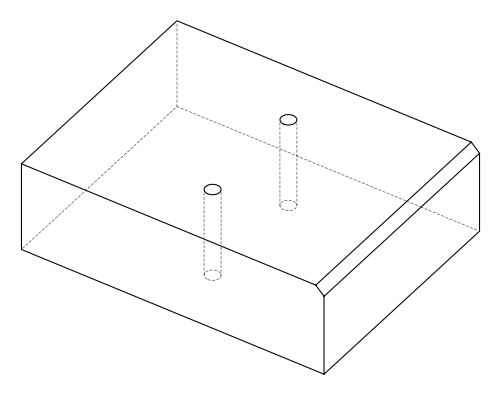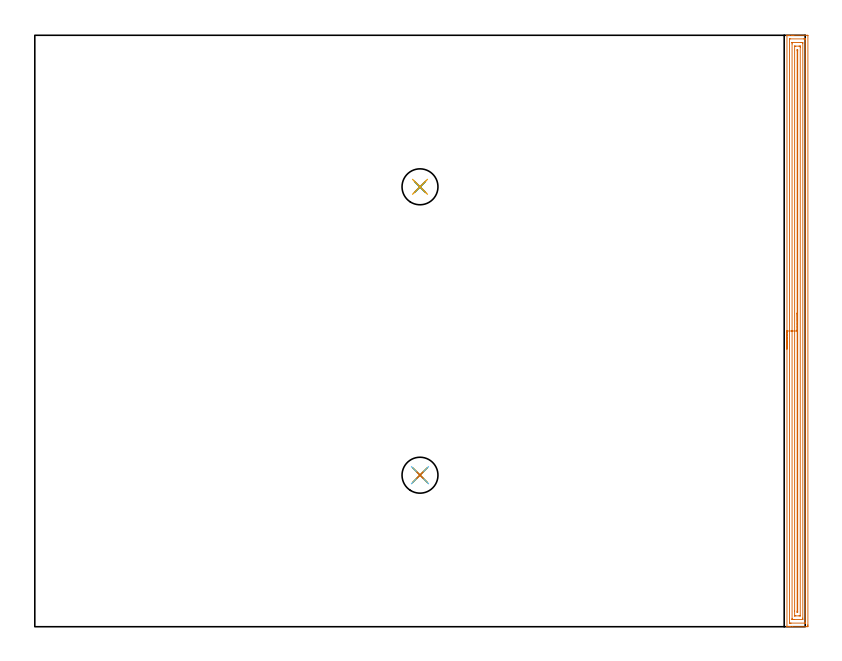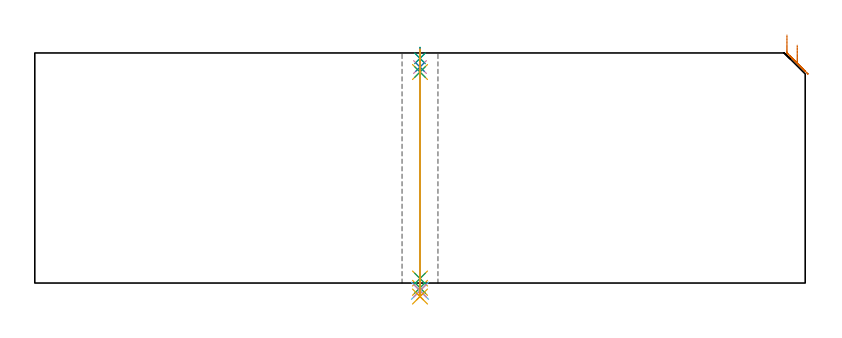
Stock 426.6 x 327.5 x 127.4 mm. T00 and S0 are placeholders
(PLAN: 11 operations, 9 tool changes, 16.8 min)
(1 AREA_MILL | FG_CHAMFER_SURFACE | UGT0205_001 | 13.27 min | 22035 mm3)
(2 SPOT_DRILL | STEP1HOLE | NXT0321_9005460120000 | 0.05 min | 182 mm3)
(3 SPOT_DRILL_1 | STEP1HOLE_1 | NXT0321_9005460120000 | 0.05 min | 182 mm3)
(4 DRILL_BLIND_HOLE_INTO_CENTER | STEP1HOLE | NXT0301_023 | 0.04 min | 101 mm3)
(5 GUN_DRILL_THROUGH_HOLE | STEP1HOLE | UGT0307_001 | 0.57 min | 2323 mm3)
(6 SPADE_DRILL_TO_ENLARGE_THROUGH_HOLE | STEP1HOLE | UGT0306_003 | 0.54 min | 12977 mm3)
(7 DRILL_TO_ENLARGE_THROUGH_HOLE | STEP1HOLE | UGT0301_265 | 0.55 min | 23983 mm3)
(8 DRILL_BLIND_HOLE_INTO_CENTER_1 | STEP1HOLE_1 | NXT0301_023 | 0.04 min | 98 mm3)
(9 GUN_DRILL_THROUGH_HOLE_1 | STEP1HOLE_1 | UGT0307_001 | 0.57 min | 2322 mm3)
(10 SPADE_DRILL_TO_ENLARGE_THROUGH_HOLE_1 | STEP1HOLE_1 | UGT0306_003 | 0.54 min | 12976 mm3)
(11 DRILL_TO_ENLARGE_THROUGH_HOLE_1 | STEP1HOLE_1 | UGT0301_265 | 0.55 min | 23983 mm3)
(TOOL UGT0205_001 | Chamfer Mill 20 x 3 x 45 deg. | D20 FL50 Z2)
(TOOL NXT0321_9005460120000 | NC Spot Drill, 142deg, 12mm, Carbide, Uncoated | D12 PA142 FL30 Z2)
(TOOL NXT0301_023 | Carbide Drill 5.2mm [860.1-0520-016A1-MM 2214] | D5.2 PA140 FL28 Z2)
(TOOL UGT0307_001 | Gun Drill 5 mm | D5 PA130 FL24 Z1)
(TOOL UGT0306_003 | Spade Drill 12.5mm | D12.5 PA132 FL10 Z2)
(TOOL UGT0301_265 | Twist Drill 19.9 mm | D19.9 PA118 FL140 Z2)
(OP 1 AREA_MILL)
G17 G21 G94 G90
T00 M6
G54
G17 G0 G90 X416.5 Y153.75 S1061 M3
G43 Z137.4 H0
G94 G1 Y153.788 Z136.528 F250.
Y153.902 Z135.663
Y154.091 Z134.812
Y154.353 Z133.98
Y154.687 Z133.174
Y155.09 Z132.4
Y155.559 Z131.664
Y156.09 Z130.972
Y156.679 Z130.329
Y157.322 Z129.74
Y158.014 Z129.208
Y158.75 Z128.74
Y159.524 Z128.337
Y160.33 Z128.003
Y161.162 Z127.741
Y162.014 Z127.552
Y162.878 Z127.438
Y163.75 Z127.4
Y327.322
X416.503 Y327.492 Z127.388
X416.52 Y327.5 Z127.37
X416.893 Z127.007
X417.174 Z126.726
X417.878 Z126.017
X419.114 Z124.783
X419.647 Z124.248
X420.265 Z123.631
X427.607 Z116.291
X427.875 Y327.498 Z116.022
X428.092 Y327.49 Z115.806
X428.099 Y327.271 Z115.799
X428.1 Y1.02 Z115.8
X428.099 Y0.625 Z115.801
X428.095 Y0.132 Z115.803
X428.092 Y0.009 Z115.806
X427.607 Y0. Z116.291
X419.647 Z124.248
X418.23 Z125.666
X417.878 Z126.017
X417.174 Z126.726
X416.893 Z127.007
X416.52 Z127.37
X416.503 Y0.008 Z127.388
X416.5 Y0.178 Z127.4
Y163.75
X417.914 Z125.986
Y325.302
X417.915 Y325.409 Z125.985
X417.918 Y325.462 Z125.982
X417.92 Y325.481 Z125.98
X417.947 Y325.49 Z125.953
X418.355 Y325.499 Z125.545
X425.838 Y325.5 Z118.062
X426.315 Y325.499 Z117.585
X426.562 Y325.494 Z117.338
X426.679 Y325.488 Z117.221
X426.685 Y325.125 Z117.215
X426.686 Y325.088 Z117.214
Y2.198
X426.685 Y2.091 Z117.215
X426.682 Y2.038 Z117.218
X426.68 Y2.019 Z117.22
X426.653 Y2.01 Z117.247
X426.245 Y2.001 Z117.655
X418.762 Y2. Z125.138
X418.285 Y2.001 Z125.615
X418.038 Y2.007 Z125.862
X417.921 Y2.012 Z125.979
X417.915 Y2.375 Z125.985
X417.914 Y2.413 Z125.986
Y163.75
X419.328 Z124.572
X419.329 Y322.727 Z124.571
X419.332 Y323.3 Z124.568
X419.335 Y323.459 Z124.565
X419.337 Y323.49 Z124.563
X419.383 Y323.494 Z124.517
X419.45 Y323.499 Z124.45
X424.069 Y323.5 Z119.831
X424.756 Y323.499 Z119.144
X424.953 Y323.496 Z118.947
X425.151 Y323.49 Z118.749
X425.265 Y323.483 Z118.635
X425.267 Y323.407 Z118.633
X425.269 Y323.3 Z118.631
X425.271 Y322.979 Z118.629
Y4.773
X425.268 Y4.2 Z118.632
X425.265 Y4.041 Z118.635
X425.263 Y4.01 Z118.637
X425.217 Y4.006 Z118.683
X425.15 Y4.001 Z118.75
X420.531 Y4. Z123.369
X419.844 Y4.001 Z124.056
X419.647 Y4.004 Z124.253
X419.449 Y4.01 Z124.451
X419.335 Y4.017 Z124.565
X419.332 Y4.093 Z124.568
X419.331 Y4.2 Z124.569
X419.329 Y4.521 Z124.571
X419.328 Y163.75 Z124.572
X420.743 Z123.157
Y321.298
X420.744 Y321.395 Z123.156
X420.747 Y321.455 Z123.153
X420.749 Y321.482 Z123.151
X420.763 Y321.49 Z123.137
X420.979 Y321.495 Z122.921
X421.416 Y321.5 Z122.484
X423.196 Z120.704
X423.623 Y321.495 Z120.277
X423.835 Y321.49 Z120.065
X423.851 Y321.486 Z120.049
X423.854 Y321.469 Z120.046
X423.856 Y321.431 Z120.044
X423.857 Y321.377 Z120.043
Y320.832
Y6.202
X423.856 Y6.105 Z120.044
X423.853 Y6.046 Z120.047
X423.851 Y6.018 Z120.049
X423.837 Y6.01 Z120.063
X423.621 Y6.005 Z120.279
X423.184 Y6. Z120.716
X421.403 Z122.497
X420.977 Y6.005 Z122.923
X420.765 Y6.01 Z123.135
X420.749 Y6.014 Z123.151
X420.746 Y6.031 Z123.154
X420.744 Y6.069 Z123.156
X420.743 Y8.669 Z123.157
Y163.75
X422.157 Z121.743
Y318.975
X422.158 Y319.12 Z121.742
X422.162 Y319.409 Z121.738
X422.164 Y319.484 Z121.736
X422.178 Y319.49 Z121.722
X422.217 Y319.495 Z121.683
X422.3 Y319.499 Z121.6
X422.395 Y319.498 Z121.505
X422.422 Y319.495 Z121.478
X422.431 Y319.492 Z121.469
X422.436 Y319.456 Z121.464
X422.44 Y319.264 Z121.46
X422.443 Y318.975 Z121.457
Y318.831
Y8.525
X422.442 Y8.38 Z121.458
X422.438 Y8.091 Z121.462
X422.436 Y8.016 Z121.464
X422.422 Y8.01 Z121.478
X422.383 Y8.005 Z121.517
X422.3 Y8.001 Z121.6
X422.205 Y8.002 Z121.695
X422.178 Y8.005 Z121.722
X422.169 Y8.008 Z121.731
X422.164 Y8.044 Z121.736
X422.16 Y8.236 Z121.74
X422.157 Y8.525 Z121.743
Y8.669
Y163.75
Y164.622 Z121.781
Y165.487 Z121.895
Y166.338 Z122.084
Y167.17 Z122.346
Y167.976 Z122.68
Y168.75 Z123.083
Y169.486 Z123.552
Y170.178 Z124.083
Y170.821 Z124.672
Y171.41 Z125.315
Y171.942 Z126.007
Y172.41 Z126.743
Y172.813 Z127.517
Y173.147 Z128.323
Y173.409 Z129.155
Y173.598 Z130.007
Y173.712 Z130.872
Y173.75 Z131.743
G0 Z137.4
M5
M2
(OP 2 SPOT_DRILL)
G17 G21 G94 G90
T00 M6
G54
G17 G0 G90 X213.3 Y83.9 S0 M3
G43 Z137.4 H0
G94 G81 G98 Z124.4 F250. R130.4
G80
M5
M2
(OP 3 SPOT_DRILL_1)
G17 G21 G94 G90
T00 M6
G54
G17 G0 G90 X213.3 Y243.6 S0 M3
G43 Z137.4 H0
G94 G81 G98 Z124.4 F250. R130.4
G80
M5
M2
(OP 4 DRILL_BLIND_HOLE_INTO_CENTER)
G17 G21 G94 G90
T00 M6
G54
G17 G0 G90 X213.3 Y83.9 S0 M3
G43 Z137.4 H1
G94 G81 G98 Z119.6 F250. R129.4
G80
M5
M2
(OP 5 GUN_DRILL_THROUGH_HOLE)
G17 G21 G94 G90
T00 M6
G54
G17 G0 G90 X213.3 Y83.9 M8
G43 Z137.4 H0
Z125.286
S716 M3
G94 G1 Z116.844 F125. M26
G4 X.084
Z2.5 F250.
G4 X.084
Z-2.666 F125.
G4 X.084
M5
M9
G0 Z125.286
Z137.4
M2
(OP 6 SPADE_DRILL_TO_ENLARGE_THROUGH_HOLE)
G17 G21 G94 G90
T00 M6
G54
G17 G0 G90 X213.3 Y83.9 S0 M3
G43 Z137.4 H0
G94 G73 G98 Z-4.283 F250. Q11.971 R129.4
G80
M5
M2
(OP 7 DRILL_TO_ENLARGE_THROUGH_HOLE)
G17 G21 G94 G90
T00 M6
G54
G17 G0 G90 X213.3 Y83.9 S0 M3
G43 Z137.4 H0
G94 G73 G98 Z-7.479 F250. Q19.268 R129.4
G80
M5
M2
(OP 8 DRILL_BLIND_HOLE_INTO_CENTER_1)
G17 G21 G94 G90
T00 M6
G54
G17 G0 G90 X213.3 Y243.6 S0 M3
G43 Z137.4 H1
G94 G81 G98 Z119.6 F250. R129.4
G80
M5
M2
(OP 9 GUN_DRILL_THROUGH_HOLE_1)
G17 G21 G94 G90
T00 M6
G54
G17 G0 G90 X213.3 Y243.6 M8
G43 Z137.4 H0
Z125.286
S716 M3
G94 G1 Z116.844 F125. M26
G4 X.084
Z2.5 F250.
G4 X.084
Z-2.666 F125.
G4 X.084
M5
M9
G0 Z125.286
Z137.4
M2
(OP 10 SPADE_DRILL_TO_ENLARGE_THROUGH_HOLE_1)
G17 G21 G94 G90
T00 M6
G54
G17 G0 G90 X213.3 Y243.6 S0 M3
G43 Z137.4 H0
G94 G73 G98 Z-4.283 F250. Q11.971 R129.4
G80
M5
M2
(OP 11 DRILL_TO_ENLARGE_THROUGH_HOLE_1)
G17 G21 G94 G90
T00 M6
G54
G17 G0 G90 X213.3 Y243.6 S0 M3
G43 Z137.4 H0
G94 G73 G98 Z-7.479 F250. Q19.268 R129.4
G80
M5
M2
